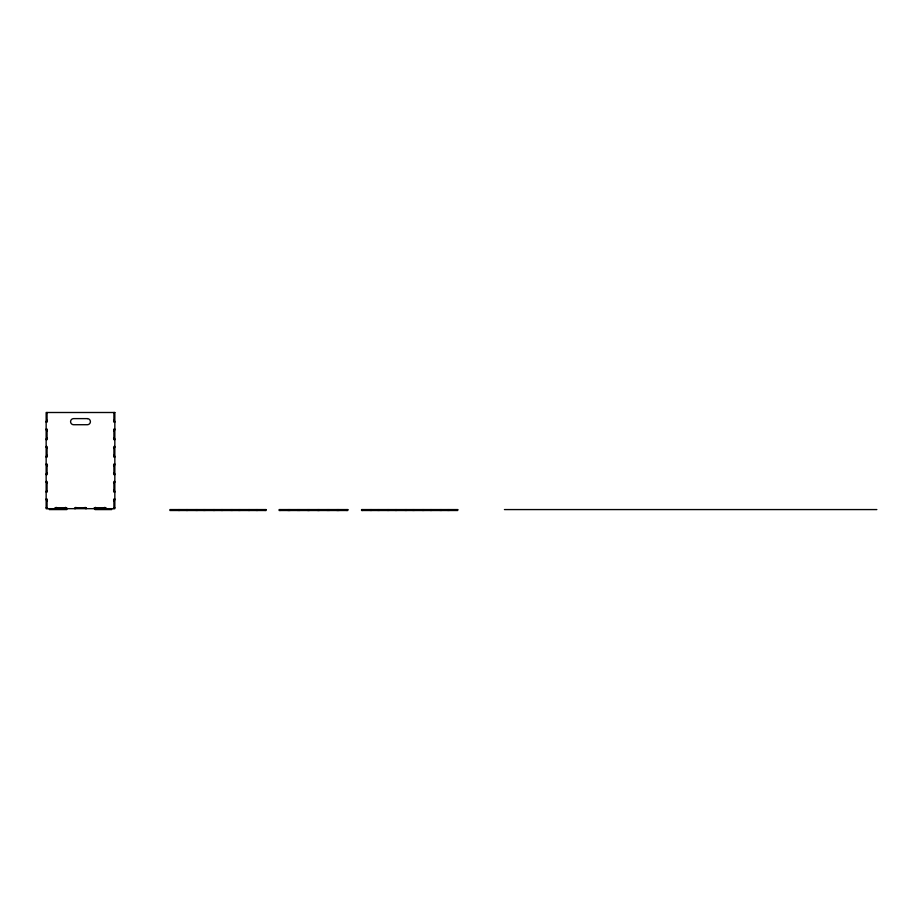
<?xml version="1.0" encoding="UTF-8"?>
<svg xmlns="http://www.w3.org/2000/svg" width="923" height="923" viewBox="0 0 923 923"><rect width="100%" height="100%" fill="white"/><g stroke="black" fill="none" stroke-linecap="round" stroke-linejoin="round"><path stroke-width="1.38" d="M84.408 507.742L85.251 507.396L85.401 508.665M95.207 508.665L95.357 507.396L96.2 507.742M55.957 508.665L56.107 507.396L56.949 507.742M64.783 507.742L65.625 507.396L65.775 508.665M75.582 508.665L75.732 507.396L76.574 507.742M104.034 507.742L104.876 507.396L105.026 508.665M113.921 420.288L113.564 421.13L114.833 421.28M113.921 429.956L113.921 430.949M113.921 437.767L113.564 438.621L114.833 438.76M113.921 455.247L113.921 456.239M114.833 464.927L113.564 465.065L113.921 465.919M113.921 472.738L113.564 473.58L114.833 473.73M114.833 482.406L113.564 482.556L113.921 483.398M113.921 490.217L113.564 491.071L114.833 491.209L113.921 491.174L113.921 482.441M114.833 499.885L113.564 500.035L113.921 500.877M46.15 421.28L47.419 421.13L47.061 420.288M47.061 430.949L47.419 430.106L46.15 429.956M46.15 438.76L47.419 438.621L47.061 437.767M114.833 447.436L113.564 447.586L113.921 448.428M47.061 456.239L47.061 455.247M47.061 465.919L47.477 465.146L46.15 464.927M46.15 473.73L47.419 473.58L47.061 472.738M47.061 483.398L47.419 482.556L46.15 482.441M47.061 500.877L47.419 500.035L46.15 499.885M47.061 448.428L47.385 447.551L46.15 447.47M46.15 422.238L47.061 422.238M113.921 422.238L114.833 422.238M46.15 428.999L47.061 428.999M113.921 428.999L114.833 428.999M114.833 429.956L113.921 429.991L113.921 438.725M46.15 439.717L47.061 439.717M113.921 439.717L114.833 439.717M46.15 446.478L47.061 446.478M113.921 446.478L114.833 446.478M46.15 456.239L47.061 456.216L47.061 447.47M114.833 456.239L113.921 456.216L113.921 447.47M46.15 457.208L47.061 457.208M113.921 457.208L114.833 457.208M46.15 463.957L47.061 463.957M113.921 463.957L114.833 463.957M46.15 474.687L47.061 474.687M113.921 474.687L114.833 474.687M46.15 481.448L47.061 481.448M113.921 481.448L114.833 481.448M46.15 492.167L47.061 492.167M113.921 492.167L114.833 492.167M46.15 498.928L47.061 498.928M113.921 498.928L114.833 498.928M46.15 507.742L47.061 507.742M55.991 507.742L65.741 507.742M75.617 507.742L86.277 507.742M95.242 507.742L104.991 507.742M113.921 507.742L114.833 507.742M49.231 509.577L66.883 509.577M95.023 509.577L111.752 509.577M504.431 509.577L876.85 509.577M448.982 509.577L448.982 510.5M447.99 509.577L447.99 510.5M441.229 509.577L441.229 510.5M440.236 509.577L440.236 510.5M431.491 509.577L431.491 510.5M430.499 509.577L430.499 510.5M423.749 509.577L423.749 510.5M422.757 509.577L422.757 510.5M414.012 509.577L414.012 510.5M413.019 509.577L413.019 510.5M406.258 509.577L406.258 510.5M405.266 509.577L405.266 510.5M396.532 509.577L396.532 510.5M395.54 509.577L395.54 510.5M388.779 509.577L388.779 510.5M387.787 509.577L387.787 510.5M379.041 509.577L379.041 510.5M378.049 509.577L378.049 510.5M371.3 509.577L371.3 510.5M370.308 509.577L370.308 510.5M362.474 509.577L362.474 510.5M346.886 509.577L346.886 510.5M338.949 509.577L338.949 510.5M337.991 509.577L337.991 510.5M337.956 509.577L337.956 510.5M336.999 509.577L336.999 510.5M329.176 509.577L329.176 510.5M328.184 509.577L328.207 510.5M327.215 509.577L327.215 510.5M319.335 509.577L319.335 510.5M318.366 509.577L318.366 510.5M318.343 509.577L318.343 510.5M317.374 509.577L317.374 510.5M309.551 509.577L309.551 510.5M307.59 509.577L307.59 510.5M299.71 509.577L299.71 510.5M298.717 509.577L298.74 510.5M297.748 509.577L297.748 510.5M289.926 509.577L289.926 510.5M288.968 509.577L288.968 510.5M288.934 509.577L288.934 510.5M287.976 509.577L287.976 510.5M280.038 509.577L280.038 510.5M265.166 509.577L265.166 510.5M257.344 509.577L257.344 510.5M256.352 509.577L256.352 510.5M249.591 509.577L249.591 510.5M248.599 509.577L248.599 510.5M239.853 509.577L239.853 510.5M238.861 509.577L238.861 510.5M232.111 509.577L232.111 510.5M231.119 509.577L231.119 510.5M222.374 509.577L222.374 510.5M221.382 509.577L221.382 510.5M214.621 509.577L214.621 510.5M213.628 509.577L213.628 510.5M204.894 509.577L204.894 510.5M203.902 509.577L203.902 510.5M197.141 509.577L197.141 510.5M196.149 509.577L196.149 510.5M187.404 509.577L187.404 510.5M186.411 509.577L186.411 510.5M179.662 509.577L179.662 510.5M178.67 509.577L178.67 510.5M113.921 412.5L113.921 421.246M113.921 464.95L113.921 473.695M113.921 499.92L113.921 508.665M105.983 507.742L105.983 508.665M94.25 507.742L94.25 508.665M86.358 507.742L86.358 508.665M74.625 507.742L74.625 508.665M66.733 507.742L66.733 508.665M54.999 507.742L54.999 508.665M47.061 412.5L47.061 421.246M47.061 429.68L47.061 438.725M47.061 464.95L47.061 473.695M47.061 482.441L47.061 491.498M47.061 499.92L47.061 508.665M47.154 491.198L46.15 491.209L47.119 491.209M114.833 412.5L46.15 412.5L46.15 508.665L114.833 508.665L114.833 412.5M87.362 418.615L73.621 418.615A3.057 3.057 0 0 0 70.575 421.661A3.057 3.057 0 0 0 73.621 424.718L87.362 424.718A3.057 3.057 0 0 0 90.408 421.661A3.057 3.057 0 0 0 87.362 418.615M266.078 509.577L169.924 509.577L169.924 510.5L266.078 510.5L266.078 509.577M347.809 509.577L279.115 509.577L279.115 510.5L347.809 510.5L347.809 509.577M457.716 509.577L361.562 509.577L361.562 510.5L457.716 510.5L457.716 509.577M308.582 510.5L308.582 509.577L308.559 510.5"/></g></svg>
